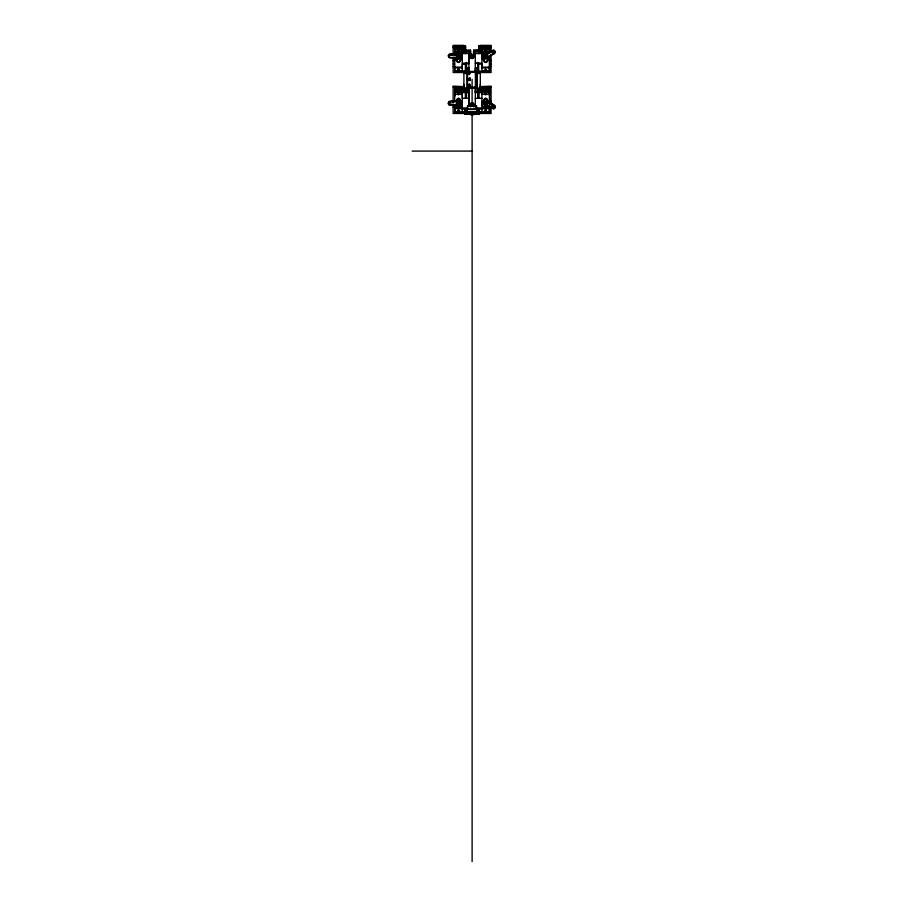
<?xml version="1.0" encoding="UTF-8"?>
<svg xmlns="http://www.w3.org/2000/svg" width="907" height="907" viewBox="0 0 907 907"><rect width="100%" height="100%" fill="white"/><g stroke="black" fill="none" stroke-linecap="round" stroke-linejoin="round"><path stroke-width="1.36" d="M453.795 53.604L449.725 54.556A1.202 1.19 0 0 0 449.498 56.914M454.724 55.497L454.724 46.971M454.724 96.289L454.724 86.641L463.896 86.641L463.896 87.673L454.724 87.673L454.724 95.303M462.309 98.035L462.309 95.303M463.896 86.664L453.137 86.131L453.137 102.548M463.896 85.655L463.896 84.328M465.495 112.876C469.112 114.157 460.631 108.511 467.989 108.783M465.484 98.035L465.484 92.571L454.724 92.571L454.724 93.546M456.743 60.429L456.618 60.384A3.787 3.662 0 0 1 454.724 57.209L454.724 72.129L465.495 72.129L465.484 63.66L468.919 63.615M465.495 49.919L465.484 51.087L470.484 51.121L465.495 50.441M466.98 87.82L466.98 92.548L468.964 92.616M466.98 73.172L466.98 72.333M466.98 69.102L466.98 67.844L468.942 67.844M463.896 88.262L467.536 87.843M462.309 63.195L468.919 63.195L468.919 53.128L470.495 53.479M468.919 63.195L468.919 53.128M468.919 106.119L468.942 87.457L468.942 92.548M468.919 67.798L468.942 72.095L475.381 72.095M470.586 57.765L470.484 56.529L470.835 58.173A1.633 1.576 0 0 0 471.084 58.422M470.495 54.669L470.835 55.452A1.633 1.621 0 0 0 471.084 55.701M470.495 53.796L470.484 51.914L454.724 52.118M470.586 103.738L470.484 104.974L470.835 103.319A1.633 1.576 0 0 1 471.855 102.752L472.354 102.752A1.633 1.576 0 0 1 473.375 103.319L473.715 106.074L473.715 105.235M465.484 50.202L470.484 50.191L470.835 56.642L470.484 55.803M470.484 54.363L470.484 53.128L470.484 57.368M470.835 58.173L470.586 56.926M470.586 104.577L470.835 103.319M471.084 56.892A1.633 1.621 0 0 0 471.855 57.232L472.343 56.824A1.633 1.621 0 0 0 473.375 56.245L473.715 50.554L478.715 50.441M472.105 58.751L472.343 57.901A1.633 1.576 0 0 0 473.375 57.334L473.726 56.529L473.375 58.173A1.633 1.576 0 0 1 473.125 58.422M470.835 104.158A1.633 1.576 0 0 1 471.855 103.591L472.105 102.752M473.624 103.738L473.726 104.974L473.375 103.319M473.125 55.701A1.633 1.621 0 0 0 473.375 55.452L473.726 54.239L473.375 55.656A1.633 1.633 0 0 1 472.354 56.245L471.855 56.245A1.633 1.633 0 0 1 470.835 55.656L470.484 54.239M473.375 55.452L473.715 50.191L478.715 49.919M473.715 52.515L473.715 51.914L489.485 52.118M475.381 92.548L475.381 87.457L475.279 106.561M478.715 92.106L489.485 91.641L481.9 92.151M478.715 53.683L478.715 45.962L489.485 45.951L489.485 53.264M478.715 98.035L478.715 92.571L489.485 92.571L489.485 93.546M480.302 86.664L491.072 86.131L491.072 104.418M480.302 85.655L480.302 84.328M481.9 109.203L478.715 109.044L478.715 112.967L477.365 112.638L479.406 112.604L478.715 112.876M481.9 68.41L481.9 64.306L475.279 63.195L481.9 63.195M484.757 105.904L484.757 104.985A2.188 2.109 0 0 1 483.703 102.174A2.188 2.109 0 0 1 486.617 101.153L494.134 105.586A1.202 1.156 0 0 1 494.723 107.128A1.202 1.202 0 0 1 493.113 108.693L490.517 107.808M484.757 54.998L484.757 54.08L493.113 51.37A1.202 1.156 0 0 1 494.723 51.937A1.202 1.156 0 0 1 494.134 53.479L487.093 57.901L487.875 56.461M485.313 106.062L484.757 104.985M485.313 54.828L485.313 53.921L486.946 54.273L487.864 57.096M485.71 51.835C485.086 49.227 486.481 52.799 485.336 51.268M485.88 106.085L485.88 105.167C489.474 104.815 486.288 99.645 487.875 102.888M485.88 53.898L485.313 54.205M486.435 105.972L486.435 105.053M486.617 102.072L486.617 101.153M490.619 55.259L494.134 53.196L486.617 57.912L486.617 58.83A2.188 2.109 0 0 1 484.939 58.898M487.093 58.536L487.875 56.177M487.478 58.127L487.478 57.209M487.751 57.64L487.751 56.722M454.724 109.203L454.724 112.978L489.485 112.978L489.485 109.203M489.485 68.41L489.485 72.129L478.715 72.129L478.715 71.143L489.485 71.143L489.417 56.064M494.134 53.762A1.202 1.156 0 0 0 494.723 52.221A1.202 1.156 0 0 0 493.113 51.654L493.113 51.37M493.113 50.69L487.909 52.3M486.435 105.337L485.313 105.427L493.113 107.695A1.202 1.156 0 0 0 494.723 107.128M494.134 106.448L494.134 106.176A1.202 1.19 0 0 1 493.419 108.432M493.113 107.978A1.202 1.156 0 0 0 494.723 107.411A1.202 1.156 0 0 0 494.134 105.87L494.134 105.586M463.896 89.464L454.724 89.022L465.484 89.464M454.724 54.669L454.724 45.951L465.495 45.962L465.495 53.683M478.715 109.044L476.22 108.783M470.484 54.023L470.495 52.923M468.919 51.087L468.942 50.202M465.631 113.012L464.339 112.57L467.309 112.23L467.32 111.618L476.889 111.618L476.901 112.23L479.871 112.57L478.567 113.012M467.309 111.051L464.339 111.595L464.339 113.749L467.309 113.749M467.309 109.396L476.889 109.396M467.32 113.364L467.309 112.717L467.309 113.999L476.901 113.999L467.32 113.919M456.334 56.075L456.913 54.556L458.443 53.887A2.188 2.109 0 0 1 460.711 55.928A2.188 2.109 0 0 1 458.602 58.105L458.602 59.023L457.491 58.785L456.334 56.359M459.146 92.129L458.897 91.437L462.309 91.437M486.322 92.129L486.061 91.437L489.485 91.437M457.865 50.973L458.148 50.248M459.146 51.132L458.897 49.42L458.194 49.318M485.041 50.973L485.313 50.248M486.322 51.132L486.152 50.316M486.322 91.165L486.061 90.292M457.865 53.025L458.148 52.107M459.044 56.631L458.523 55.962L457.99 56.631M468.239 73.127L468.534 73.989M468.443 73.059L469.078 74.113L470.177 73.501M470.2 73.274L469.27 74.408M485.041 53.025L485.313 52.107M486.22 56.631L485.687 55.962L485.154 56.631M486.061 87.684L485.789 89.351M489.417 103.988L489.485 103.557A3.787 3.662 0 0 0 487.581 100.394L487.467 100.348M456.334 103.035L456.992 101.55L458.557 100.96A2.188 2.109 0 0 1 460.711 103.103A2.188 2.109 0 0 1 458.488 105.178L457.922 106.017L456.334 103.319M473.375 56.245L473.726 55.803M458.5 49.159C456.47 50.361 460.484 50.044 458.647 49.239M457.956 50.452L458.058 51.427M459.078 49.273L458.897 48.241M459.078 91.142L458.523 90.417L458.318 91.154M457.956 92.469L457.888 94.045L458.908 94.759M458.137 92.877L459.169 93.466L458.137 94.759M485.12 48.434L485.313 50.441M485.12 50.452L485.222 51.427M485.313 46.983C484.814 53.706 486.243 46.416 489.485 48.252L478.715 48.264M486.322 50.939L485.687 51.62L485.064 50.939M485.12 90.496L485.064 91.165L485.313 90.292M485.12 92.469L485.313 92.265M458.863 70.02L458.239 69.567L458.148 71.143M468.534 72.843L468.239 73.921L469.27 74.68M468.522 73.138L468.67 74.159M458.999 103.817L458.523 103.024L458.046 103.817M486.027 70.02L485.404 69.567L485.313 71.143M485.302 94.759C488.34 92.537 483 92.503 486.073 94.759M486.163 103.817L485.687 103.024L485.211 103.817M459.078 89.294L458.897 88.478M486.254 89.294L486.061 88.478M485.392 49.352C486.458 50.259 484.848 47.493 486.254 49.284M458.239 90.53L457.888 91.165L458.148 90.292M485.971 91.085L485.971 90.53M458.976 53.059L458.897 52.107M468.352 72.877L469.078 72.435M468.67 84.702L468.443 85.814L469.304 86.46M486.152 70.27C486.141 69.249 484.553 67.855 485.313 70.338M458.148 48.241L457.956 49.273M458.148 48.422L458.058 49.409M458.976 49.216L458.228 49.885L459.146 48.593M458.058 50.509L458.058 49.216M458.636 50.599L458.058 53.059M458.976 69.862L458.897 71.143L462.309 71.143L462.309 48.252M458.897 70.338L458.523 69.204L458.148 70.338M485.891 70.168L486.061 71.143L489.485 71.143M458.897 111.187L458.523 110.053L458.148 111.187M486.061 111.187L485.687 110.053L485.313 111.187M458.148 88.478C457.196 90.088 458.829 87.616 459.146 89.26M485.313 88.478L485.064 89.26L485.313 87.684L481.9 87.673L481.9 111.992M477.615 109.282L479.179 109.339L478.386 109.554M490.619 55.554L494.134 53.49M458.636 111.039C460.461 109.668 456.527 109.35 458.523 111.062M460.291 60.429L460.416 60.384A3.787 3.662 0 0 0 462.309 57.209L462.185 55.542A3.787 3.662 0 0 0 455.235 54.658M487.467 60.429L487.581 60.384A3.787 3.662 0 0 0 489.485 57.209L489.349 56.268M468.738 84.725L469.304 84.725M468.942 84.805C470.914 90.383 469.713 79.362 468.67 86.199M458.625 94.249L458.897 89.464M456.743 100.348L456.618 100.394A3.787 3.662 0 0 0 455.235 101.731M456.618 101.119L456.743 100.019A1.78 1.712 0 0 1 458.523 98.307A1.78 1.712 0 0 1 460.291 100.019L460.416 101.119M472.547 103.001L471.685 103.001M483.907 100.348L483.794 100.394A3.787 3.662 0 0 0 481.9 103.557L482.025 105.223A3.787 3.662 0 0 0 489.349 105.223M483.794 101.119L483.907 100.019A1.78 1.712 0 0 1 485.687 98.307A1.78 1.712 0 0 1 487.467 100.019L487.581 101.119M458.625 89.351L458.897 87.684M458.523 48.366L458.228 49.023L458.148 46.983M489.213 51.62L493.113 50.304A1.202 1.202 0 0 1 494.61 52.084M490.517 51.234L493.113 50.486M493.113 51.654L486.606 53.774A3.787 3.662 0 0 1 487.581 54.046M478.953 113.59L477.365 113.534L479.871 113.488L478.567 113.715M453.795 53.638L449.725 54.363A1.202 1.19 0 0 0 449.498 56.733M449.725 54.556L455.155 53.626M458.602 58.105L449.804 57.458A1.202 1.156 0 0 1 448.557 56.347A1.202 1.156 0 0 1 449.725 55.146L457.876 53.978L457.876 54.896M456.663 57.402L458.024 58.343L449.804 57.742A1.202 1.156 0 0 1 448.557 56.631A1.202 1.156 0 0 1 449.725 55.429L457.876 54.261L456.913 54.556M473.477 112.956L470.733 112.956M449.725 54.851L452.434 54.465M478.715 111.901C480.812 110.983 475.143 111.731 478.715 111.901L489.485 111.992M458.523 103.602L458.523 103.024M485.687 103.602L485.687 103.024M449.781 101.765L457.99 101.017L449.781 101.765A1.202 1.156 0 0 0 448.557 102.91A1.202 1.156 0 0 0 449.736 104.09L458.488 105.178M449.43 103.568A1.202 1.156 0 0 1 449.781 101.301L453.885 100.926M449.43 103.863A1.202 1.156 0 0 1 449.781 101.595L453.885 101.221M458.058 51.223L458.602 51.824L458.647 51.064M478.567 112.037L479.871 111.595L476.889 111.051M470.733 114.203L473.477 114.055M466.583 109.282L465.019 109.339L465.813 109.554M465.631 113.296L464.339 113.545L466.833 113.466L464.339 113.443L465.756 113.647M472.105 57.232L472.354 57.232A1.633 1.621 0 0 0 473.125 56.892M465.881 111.368C462.751 112.139 468.919 111.516 465.813 111.64M465.484 50.939L468.919 50.939M465.484 51.314L470.484 51.302M468.919 53.547L459.781 53.558M475.279 107.944L489.485 107.944L489.485 112.978M453.137 46.348L463.896 46.348M480.302 46.348L491.072 46.348M454.724 46.983L465.495 46.971L454.724 47.425M489.485 46.983L478.715 46.971L489.485 47.425M453.137 47.606L463.896 47.606M480.302 47.606L491.072 47.606M454.724 48.252L465.495 48.264M454.724 49.42L462.309 49.42M481.9 49.42L485.313 49.42M489.485 49.42L485.12 49.08M461.448 49.624L465.495 50.089L461.459 50.089M481.413 49.624L478.715 50.089L481.413 50.089M457.173 49.794L459.86 49.794M484.338 49.794L487.036 49.794M457.366 50.112L459.668 50.112M484.531 50.112L486.844 50.112M454.724 51.302L462.309 51.302M481.9 51.302L489.485 51.302M454.724 51.722L465.484 51.722L465.495 52.708M489.485 51.722L478.715 51.722L478.715 52.708L478.715 45.962M454.724 53.558L457.253 53.558M484.429 53.558L475.279 53.547M470.722 54.987L473.511 54.987M470.722 55.758L473.511 55.758M470.722 56.937L473.511 56.937M453.137 60.452L454.645 60.452M489.565 60.452L491.072 60.452M453.137 60.939L454.645 60.939M489.565 60.939L491.072 60.939M453.137 64L454.645 64M489.565 64L491.072 64M465.484 64.306L462.309 64.306L462.309 68.41M453.137 66.585L454.645 66.585M489.565 66.585L491.072 66.585M454.724 67.141L462.309 67.141M481.9 67.141L489.485 67.141M454.724 67.832L462.309 67.832M476.708 72.469L477.275 87.877L477.331 67.844L475.381 67.844L475.415 86.743L476.957 86.743L476.957 71.562L468.942 71.676M481.9 67.832L489.485 67.832M454.724 70.723L458.148 70.723M458.897 70.723L462.309 70.723M481.9 70.723L485.313 70.723M486.061 70.723L489.485 70.723M454.724 71.143L465.484 71.143M477.297 71.472L467.513 71.472L467.536 88.262M467.513 71.744L477.297 71.744M475.415 71.993L476.957 71.993M463.896 72.537L453.137 72.537L453.137 56.971M480.302 72.537L491.072 72.537L491.072 54.669M463.896 72.923L467.536 72.503M477.32 72.923L480.302 72.923M469.055 78.456L470.2 78.456M466.924 79.34L469.055 79.34M469.055 80.224L470.2 80.224M475.415 86.312L476.957 86.312M479.78 86.641L489.485 86.641L489.485 104.282A3.787 3.662 0 0 0 488.374 101.697M453.137 86.902L463.896 86.902M480.302 86.902L491.072 86.902M467.513 87.253L477.297 87.253M467.513 87.526L477.297 87.526M480.064 87.673L489.485 87.673M468.318 87.877L475.381 87.877M454.724 88.115L458.148 88.115M458.897 88.115L462.309 88.115M475.325 87.945L468.885 87.877M481.9 88.115L485.313 88.115M486.061 88.115L489.485 88.115M477.32 88.262L480.302 88.262M467.763 88.682L465.45 88.682L465.45 89.521M476.436 88.682L478.76 88.682L478.76 89.521M479.78 89.022L489.485 89.464L478.715 89.464M454.724 89.657L458.148 89.657M458.897 89.657L462.309 89.657M481.9 89.657L485.313 89.657M486.061 89.657L489.485 89.657M454.724 90.609L465.495 90.598M478.715 90.598L489.485 90.609M468.942 91.29L466.98 91.29L466.98 67.844M475.381 91.29L477.331 91.29L477.331 92.548L475.245 92.616M454.724 91.437L458.148 91.437L457.888 92.129M481.9 91.437L485.313 91.437L485.064 92.129M462.309 92.151L454.724 91.63L465.495 92.106M454.724 94.351L462.309 94.351M481.9 94.351L489.485 94.351M462.309 98.296L468.919 98.296M475.279 98.296L481.9 98.296M453.137 101.176L454.645 101.176M489.565 101.176L491.072 101.176M453.137 101.652L454.645 101.652M489.565 101.652L491.072 101.652M473.635 105.314L475.223 105.314M476.56 105.847L467.513 105.734L467.513 109.237M453.137 107.309L454.645 107.309M491.072 107.309L489.565 107.309L489.565 111.073M454.724 107.944L467.604 107.944M454.724 108.625L462.309 108.625M481.9 108.625L489.485 108.625M465.574 108.783L466.538 108.783M477.694 108.783L478.647 108.783M465.495 109.044L462.309 109.203M467.513 109.123L478.386 109.135L478.386 110.314M454.724 111.572L458.148 111.572M458.897 111.572L462.309 111.572M481.9 111.572L485.313 111.572M486.061 111.572L489.485 111.572M454.724 111.992L465.484 111.992M470.733 112.729L473.477 112.729M467.309 113.296L464.815 113.443L466.833 113.522L464.815 113.443L465.608 113.624M476.901 113.296L479.871 113.488L478.567 113.296M476.901 113.749L479.871 113.749L479.769 111.493M470.563 114.475L473.635 114.475M412.175 151.095L472.105 151.095M473.715 51.121L478.715 50.939M473.715 51.302L478.715 51.314M475.279 53.128L473.715 52.912L473.726 57.368M458.897 92.571L462.309 92.571M486.061 92.265L489.485 92.571M472.105 56.835L471.855 56.824A1.633 1.621 0 0 1 470.835 56.245M472.105 57.912L471.855 57.901A1.633 1.576 0 0 1 470.835 57.334M472.105 103.591L472.354 103.591A1.633 1.576 0 0 1 473.375 104.158M485.88 105.167L485.313 105.144L493.113 107.695M465.631 112.037L464.339 111.595M470.733 114.021L473.477 114.203M449.464 102.083A1.202 1.156 0 0 0 449.736 104.373L457.922 105.382L456.947 104.815M469.27 72.367L470.007 72.662M469.304 74.419L468.522 74.102M469.27 86.63L468.205 85.337C469.52 82.56 471.47 87.083 468.738 86.222M458.523 94.09L457.888 93.625L458.148 89.464M451.108 104.804L453.829 105.155M458.534 48.366L458.851 48.978L458.897 46.983M490.517 107.468L493.113 108.477A1.202 1.19 0 0 0 494.723 107.899A1.202 1.19 0 0 0 494.134 106.312M490.517 107.74L493.113 108.341M457.491 57.867L458.024 58.978M485.494 89.305L485.687 88.603L486.322 89.26M458.42 89.351L458.148 87.684L454.724 87.673L454.724 101.799M483.907 60.429L483.794 60.384A3.787 3.662 0 0 1 481.9 57.209L482.025 55.542A3.787 3.662 0 0 1 488.374 53.898M460.291 100.348L460.416 100.394A3.787 3.662 0 0 1 462.309 103.557L462.185 105.223A3.787 3.662 0 0 1 454.861 105.223L454.724 112.978M490.619 103.035L494.134 105.099A1.202 1.156 0 0 1 494.723 106.641M490.619 103.341L494.134 105.393A1.202 1.156 0 0 1 494.814 106.652M487.093 101.731L494.134 105.87M490.619 104.044L492.966 105.461M486.061 52.107C487.014 53.422 483.919 53.071 485.313 51.302M485.494 91.154L485.494 90.473L486.254 90.677M458.897 92.265L459.146 92.616M486.152 49.148L486.061 46.983M486.152 92.333L486.322 92.616M470.586 54.647L470.835 55.066A1.633 1.621 0 0 0 471.855 55.656L472.354 55.656A1.633 1.621 0 0 0 473.375 55.066M458.874 51.268L459.169 53.025M489.349 55.542L489.485 56.483A3.787 3.662 0 0 1 487.581 59.658L487.467 60.746A1.78 1.712 0 0 1 485.687 62.47A1.78 1.712 0 0 1 483.907 60.746L483.794 59.658A3.787 3.662 0 0 1 481.9 56.483M486.345 53.025L486.061 51.302M486.345 50.973L486.322 48.593M485.064 49.114L485.313 48.241L481.9 48.252L481.9 71.143M476.889 113.046L476.901 113.999M470.484 104.135L470.495 106.074L470.495 105.235L468.976 105.756M489.485 46.971L489.485 52.493M465.495 45.962L465.495 52.118M463.896 71.143L463.896 72.129M491.072 52.504L491.072 45.35L480.302 45.35L480.302 46.801M491.072 106.13L491.072 113.477L480.302 113.477L480.302 112.525M489.565 56.688L489.565 70.349M489.485 86.641L489.485 96.289M489.565 97.412L489.565 103.704M486.061 89.464C486.64 95.802 484.757 95.246 485.313 89.464M486.061 111.992L485.71 110.291L485.313 111.992M487.467 60.032A1.78 1.712 0 0 1 485.687 61.744L485.687 62.47M485.687 98.307L485.687 99.033A1.78 1.712 0 0 0 483.907 100.745M485.687 107.219L485.687 107.944M481.9 46.983L481.9 47.595M480.302 71.608L480.302 89.521M479.576 111.402L479.576 113.749M479.304 111.334L479.304 113.749M478.964 111.278L478.953 113.749M478.647 62.776L478.647 73.671M478.647 88.353L478.647 97.888M478.59 111.255L478.59 113.749M477.694 62.39L477.694 73.512M477.694 88.41L477.694 98.137M477.694 109.951L477.694 112.264M477.331 67.844L477.331 92.548M476.889 108.976L476.901 112.23M476.56 105.734L476.56 109.237M475.279 51.926L475.279 72.503M473.715 50.191L473.715 51.518M473.624 56.926L473.624 57.765M473.635 106.969L473.635 104.804L470.563 104.804L470.563 106.969M473.375 57.334L473.375 58.173M472.105 79.34L472.105 106.108M472.105 112.649L472.105 861.65M470.733 114.384L470.733 112.332L473.477 112.332L473.635 114.633L470.563 114.633L470.563 112.649M470.484 50.214L470.484 51.518M468.919 62.776L468.919 72.503M468.919 92.446L468.919 106.561M467.32 108.976L467.309 112.23M466.538 62.39L466.538 73.512M466.538 88.41L466.538 98.137M466.538 109.951L466.538 112.264M465.813 109.135L465.813 110.314M465.574 62.776L465.574 73.671M465.574 88.353L465.574 97.888M465.608 111.255L465.631 113.749M465.234 111.278L465.234 113.749M464.906 111.334L464.917 113.749M464.622 111.402L464.633 113.749M464.429 111.493L464.441 113.749M463.896 46.801L463.896 45.35L453.137 45.35L453.137 54.171M463.896 71.608L463.896 89.521M463.896 112.525L463.896 113.477L453.137 113.477L453.137 104.18M462.309 46.983L462.309 47.595M462.309 87.673L462.309 111.992M458.897 111.992L458.5 110.291L458.148 111.992M458.557 100.96L458.557 101.867M458.443 53.887L458.443 54.805M460.291 60.032A1.78 1.712 0 0 1 458.523 61.744L458.523 62.47A1.78 1.712 0 0 1 456.743 60.746L456.618 59.658A3.787 3.662 0 0 1 454.861 57.436M458.523 98.307L458.523 99.033A1.78 1.712 0 0 1 460.291 100.745M458.523 107.219L458.523 107.944M457.457 101.221L457.457 102.14M457.355 54.205L457.355 55.123M457.389 104.883L457.389 105.802M457.026 57.549L457.026 58.456M456.947 104.532L456.947 105.45M456.663 57.118L456.663 58.037M454.724 69.397L454.724 72.129M460.62 104.566A2.188 2.109 0 0 1 460.042 105.507M459.588 105.836A2.188 2.109 0 0 1 458.488 106.096M486.617 57.912A2.188 2.109 0 0 1 483.703 56.892A2.188 2.109 0 0 1 484.757 54.08M484.429 58.649A2.188 2.109 0 0 1 483.533 57.277M485.687 99.033A1.78 1.712 0 0 1 487.467 100.745M481.9 104.282A3.787 3.662 0 0 1 483.012 101.697M488.975 105.382A3.787 3.662 0 0 1 482.025 104.509M486.447 104.838A1.531 1.474 0 0 1 484.213 103.942M460.654 57.39A2.188 2.109 0 0 1 460.121 58.354M459.157 58.932A2.188 2.109 0 0 1 458.602 59.023M456.743 100.745A1.78 1.712 0 0 1 458.523 99.033M461.198 101.697A3.787 3.662 0 0 1 462.309 104.282M462.185 104.509A3.787 3.662 0 0 1 454.861 104.509M459.282 104.838A1.531 1.474 0 0 1 457.752 104.838M485.687 61.744A1.78 1.712 0 0 1 483.907 60.032M482.399 55.384A3.787 3.662 0 0 1 483.012 54.624M483.794 54.046A3.787 3.662 0 0 1 484.712 53.683M486.764 57.526A1.531 1.474 0 0 1 484.61 57.526M458.523 62.47A1.78 1.712 0 0 0 460.291 60.746L460.416 59.658A3.787 3.662 0 0 0 462.309 56.483M458.523 61.744A1.78 1.712 0 0 1 456.743 60.032M455.836 54.624A3.787 3.662 0 0 1 457.536 53.683M459.498 53.683A3.787 3.662 0 0 1 460.416 54.046M461.198 54.624A3.787 3.662 0 0 1 461.799 55.384M459.6 57.526A1.531 1.474 0 0 1 457.434 57.526M456.618 52.289A3.787 3.764 0 0 1 460.416 52.289M493.113 50.554A1.202 1.19 0 0 1 494.757 52.039M483.794 52.289A3.787 3.764 0 0 1 487.581 52.289M449.498 56.597A1.202 1.19 0 0 1 449.725 54.239M457.536 51.438A3.787 3.787 0 0 1 459.498 51.438M484.712 51.438A3.787 3.787 0 0 1 486.674 51.438M449.43 104.588A1.202 1.19 0 0 1 449.464 102.276M494.814 51.948A1.202 1.156 0 0 1 494.757 52.549M493.113 51.098A1.202 1.156 0 0 1 494.315 51.2M449.498 57.141A1.202 1.156 0 0 1 449.407 54.908M457.99 55.86L459.044 56.132L457.99 55.86M457.888 69.249C458.443 71.936 459.974 67.526 457.888 69.249M485.154 55.86L486.22 56.132L485.154 55.86M485.064 110.098C485.653 112.797 487.161 108.386 485.064 110.098M465.053 112.57L466.617 112.627L465.053 112.57M477.615 112.57L479.179 112.627L477.615 112.57M477.388 113.5L479.384 113.443L477.467 113.466M465.053 113.5L466.617 113.522L465.053 113.443M476.39 71.154L475.971 85.723L476.39 71.154M470.2 78.161L469.055 78.161L469.055 80.508L470.2 80.508L470.2 78.161M453.829 105.427L449.736 104.917A1.202 1.19 0 0 1 449.464 102.559A1.202 1.202 0 0 0 449.736 104.963L453.829 105.484M492.966 105.609L490.619 104.18L492.966 105.586M492.966 105.734L490.619 104.316L492.966 105.79M457.729 104.328A1.531 1.474 0 0 0 460.042 103.092A1.531 1.474 0 0 0 457.774 101.777A1.531 1.474 0 0 0 457.729 104.328M484.814 57.209A1.531 1.474 0 0 0 487.206 56.132A1.531 1.474 0 0 0 485.041 54.658A1.531 1.474 0 0 0 484.814 57.209M484.928 104.339A1.531 1.474 0 0 0 487.218 103.069A1.531 1.474 0 0 0 484.928 101.788A1.531 1.474 0 0 0 484.928 104.339M457.752 57.277A1.531 1.474 0 0 0 460.042 55.996A1.531 1.474 0 0 0 457.752 54.726A1.531 1.474 0 0 0 457.752 57.277"/></g></svg>
